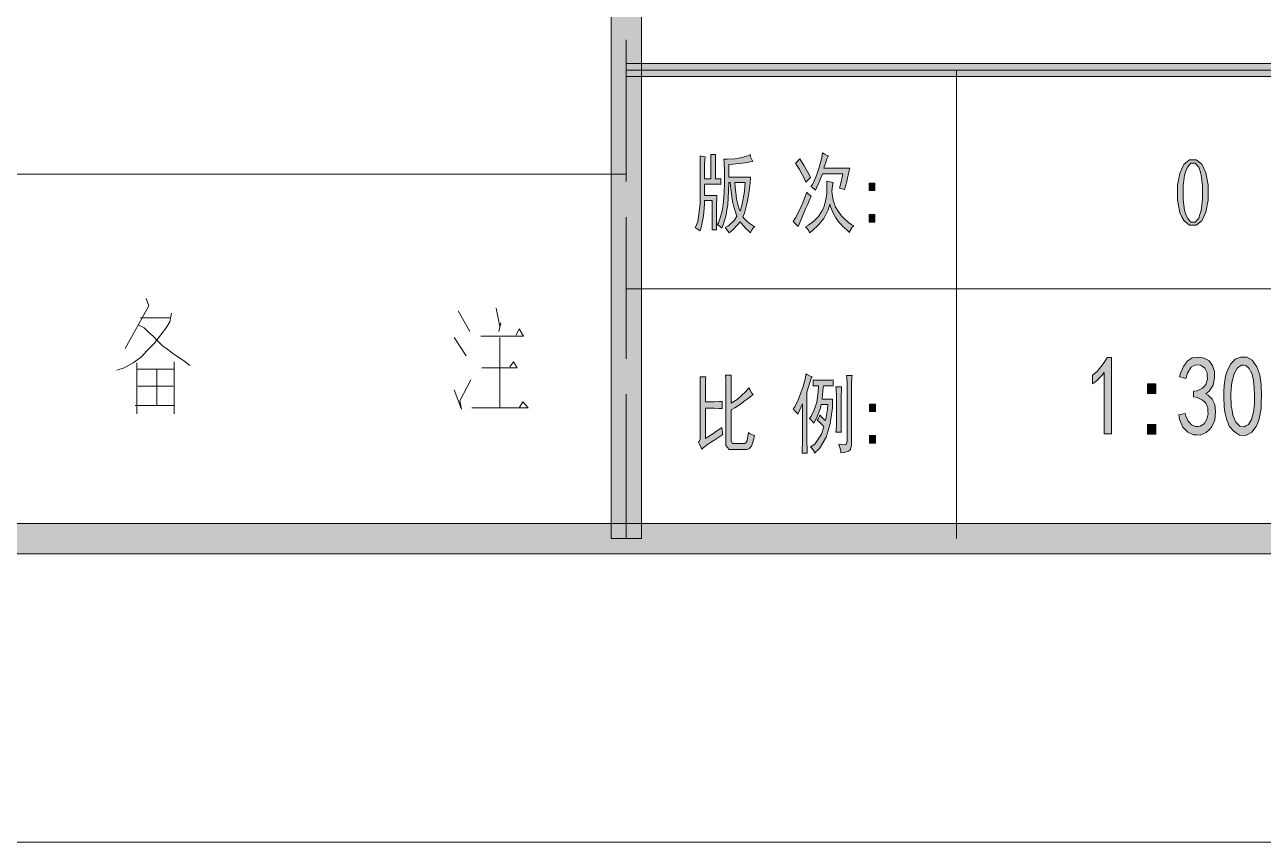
# Model space of a CAD drawing. Header units: millimetres. Extents: x 0 to 829, y 0 to 586.
# Drawn here: x 750.43 to 790.64, y 0 to 26.54 of the extents above; entities that cross this region are included whole.
import ezdxf

# ---------------------------------------------------------------- set-up
doc = ezdxf.new("R2010")
doc.units = ezdxf.units.MM

msp = doc.modelspace()

# ---------------------------------------------------------------- hatches: boundary and pattern name
h = msp.add_hatch(color=0)
h.dxf.hatch_style = 2
h.paths.add_polyline_path([(770.449028, 9.860139), (769.464778, 9.860139), (769.464778, 575.772139), (770.449028, 575.772139)])
h = msp.add_hatch(color=0)
h.dxf.hatch_style = 2
h.paths.add_polyline_path([(769.958667, 24.853194), (769.958667, 25.276528), (819.294639, 25.276528), (819.294639, 24.853194)])
h = msp.add_hatch(color=0)
h.dxf.hatch_style = 2
h.paths.add_polyline_path([(772.519833, 22.253222), (772.512778, 22.1615), (772.502194, 21.995694), (772.502194, 21.918083), (772.502194, 21.530028), (772.710333, 21.530028), (772.710333, 22.052139), (772.710333, 22.112111), (772.706806, 22.246167), (772.703278, 22.32025), (772.862028, 22.32025), (772.8585, 22.25675), (772.854972, 22.122694), (772.854972, 22.052139), (772.854972, 21.530028), (772.904361, 21.530028), (772.989028, 21.537083), (773.027833, 21.540611), (773.027833, 21.353639), (772.981972, 21.357167), (772.886722, 21.364222), (772.837333, 21.364222), (772.502194, 21.364222), (772.502194, 20.997333), (772.904361, 20.997333), (772.900833, 20.919722), (772.893778, 20.704528), (772.893778, 20.563417), (772.893778, 19.8755), (772.745611, 19.8755), (772.749139, 20.069528), (772.752667, 20.545778), (772.752667, 20.831528), (772.502194, 20.831528), (772.498667, 20.704528), (772.4775, 20.457583), (772.463389, 20.337639), (772.44575, 20.217694), (772.392833, 19.97075), (772.354028, 19.84375), (772.325806, 19.871972), (772.244667, 19.921361), (772.195278, 19.942528), (772.279944, 20.136556), (772.361083, 20.729222), (772.361083, 21.131389), (772.361083, 21.537083), (772.357556, 22.112111), (772.354028, 22.284972), (772.396361, 22.274389), (772.4775, 22.25675)])
h = msp.add_hatch(color=0)
h.paths.add_polyline_path([(773.976806, 22.32025), (773.997972, 22.246167), (774.043833, 22.136806), (774.068528, 22.098), (773.987389, 22.083889), (773.814528, 22.059194), (773.722806, 22.045083), (773.634611, 22.030972), (773.415889, 22.006278), (773.285361, 21.995694), (773.285361, 21.586472), (773.994444, 21.586472), (773.976806, 21.403028), (773.934472, 21.053778), (773.90625, 20.884444), (773.878028, 20.718639), (773.796889, 20.425833), (773.743972, 20.298833), (773.782778, 20.249444), (773.870972, 20.157722), (773.923889, 20.115389), (773.976806, 20.073056), (774.079111, 20.009556), (774.1285, 19.988389), (774.093222, 19.953111), (774.026194, 19.854333), (773.994444, 19.787306), (773.948583, 19.826111), (773.856861, 19.910778), (773.811, 19.960167), (773.765139, 20.006028), (773.687528, 20.09775), (773.65225, 20.143611), (773.585222, 20.048361), (773.412361, 19.864917), (773.303, 19.776722), (773.274778, 19.819056), (773.20775, 19.910778), (773.168944, 19.953111), (773.278306, 20.009556), (773.468806, 20.193), (773.553472, 20.32), (773.514667, 20.41525), (773.447639, 20.630444), (773.419417, 20.753917), (773.394722, 20.870333), (773.352389, 21.201944), (773.33475, 21.420667), (773.285361, 21.420667), (773.281833, 21.134917), (773.253611, 20.690417), (773.228917, 20.531667), (773.204222, 20.369389), (773.119556, 20.069528), (773.063111, 19.931944), (773.020778, 19.974278), (772.946694, 20.030722), (772.911417, 20.041306), (772.95375, 20.108333), (773.024306, 20.298833), (773.052528, 20.418778), (773.08075, 20.54225), (773.119556, 20.803306), (773.126611, 20.940889), (773.137194, 21.085528), (773.14425, 21.406556), (773.14425, 21.586472), (773.14425, 21.769917), (773.137194, 22.062722), (773.126611, 22.175611), (773.243028, 22.168556), (773.479389, 22.186194), (773.599333, 22.207361), (773.71575, 22.228528), (773.90625, 22.284972)])
h.paths.add_polyline_path([(773.479389, 21.420667), (773.489972, 21.268972), (773.52525, 20.997333), (773.542889, 20.873861), (773.571111, 20.746861), (773.624028, 20.552833), (773.65225, 20.485806), (773.712222, 20.658667), (773.793361, 21.124333), (773.818056, 21.420667)])
h = msp.add_hatch(color=0)
h.dxf.hatch_style = 2
h.paths.add_polyline_path([(775.592528, 22.186194), (775.730111, 21.956889), (775.9065, 21.6535), (775.941778, 21.575889), (775.910028, 21.547667), (775.835944, 21.473583), (775.793611, 21.43125), (775.751278, 21.537083), (775.585472, 21.840472), (775.458472, 22.041556), (775.49375, 22.073306), (775.560778, 22.147389)])
h = msp.add_hatch(color=0)
h.dxf.hatch_style = 2
h.paths.add_polyline_path([(776.527389, 22.284972), (776.513278, 22.267333), (776.474472, 22.179139), (776.449778, 22.108583), (776.425083, 22.0345), (776.389806, 21.925139), (776.375694, 21.886333), (777.218833, 21.886333), (777.197667, 21.808722), (777.158861, 21.649972), (777.141222, 21.568833), (777.127111, 21.487694), (777.08125, 21.297194), (777.0495, 21.184306), (777.003639, 21.201944), (776.9225, 21.223111), (776.883694, 21.230167), (776.926028, 21.395972), (776.978944, 21.628806), (776.993056, 21.695833), (776.326306, 21.695833), (776.305139, 21.642917), (776.25575, 21.519444), (776.231056, 21.452417), (776.202833, 21.385389), (776.139333, 21.24075), (776.100528, 21.163139), (776.075833, 21.198417), (776.00175, 21.251333), (775.952361, 21.276028), (776.005278, 21.353639), (776.114639, 21.59), (776.167556, 21.745222), (776.220472, 21.903972), (776.305139, 22.225), (776.333361, 22.38375), (776.389806, 22.344944), (776.485056, 22.295556)])
h = msp.add_hatch(color=0)
h.paths.add_polyline_path([(788.356028, 20.027194), (788.250194, 20.027194), (788.073806, 20.168306), (787.999722, 20.305889), (787.925639, 20.443472), (787.855083, 20.838583), (787.855083, 21.092583), (787.855083, 21.328944), (787.925639, 21.709944), (787.996194, 21.854583), (788.063222, 21.999222), (788.246667, 22.147389), (788.356028, 22.147389), (788.465389, 22.147389), (788.641778, 22.006278), (788.712333, 21.868694), (788.779361, 21.727583), (788.849917, 21.339528), (788.849917, 21.092583), (788.849917, 20.845639), (788.779361, 20.454056), (788.712333, 20.312944), (788.641778, 20.168306), (788.465389, 20.027194)])
h.paths.add_polyline_path([(788.356028, 22.048611), (788.289, 22.048611), (788.176111, 21.918083), (788.13025, 21.787556), (788.084389, 21.657028), (788.038528, 21.311306), (788.038528, 21.092583), (788.038528, 20.863278), (788.084389, 20.506972), (788.13025, 20.379972), (788.176111, 20.252972), (788.289, 20.125972), (788.356028, 20.125972), (788.430111, 20.125972), (788.543, 20.252972), (788.585333, 20.379972), (788.627667, 20.506972), (788.666472, 20.863278), (788.666472, 21.092583), (788.666472, 21.311306), (788.627667, 21.657028), (788.588861, 21.787556), (788.550056, 21.918083), (788.433639, 22.048611)])
h = msp.add_hatch(color=0)
h.dxf.hatch_style = 2
h.paths.add_polyline_path([(776.675556, 21.420667), (776.650861, 21.314833), (776.633222, 21.127861), (776.643806, 21.046722), (776.650861, 20.965583), (776.689667, 20.803306), (776.717889, 20.718639), (776.746111, 20.6375), (776.834306, 20.482278), (776.89075, 20.408194), (776.950722, 20.337639), (777.063611, 20.217694), (777.116528, 20.168306), (777.172972, 20.122444), (777.282333, 20.041306), (777.342306, 20.009556), (777.296444, 19.963694), (777.229417, 19.857861), (777.20825, 19.797889), (777.127111, 19.864917), (776.982472, 19.998972), (776.9225, 20.066), (776.862528, 20.1295), (776.760222, 20.274139), (776.717889, 20.348222), (776.675556, 20.422306), (776.601472, 20.602222), (776.566194, 20.708056), (776.516806, 20.531667), (776.372167, 20.242389), (776.276917, 20.1295), (776.181667, 20.020139), (775.998222, 19.847278), (775.910028, 19.787306), (775.881806, 19.84375), (775.818306, 19.935472), (775.783028, 19.974278), (775.87475, 20.027194), (776.044083, 20.157722), (776.121694, 20.235333), (776.199306, 20.316472), (776.312194, 20.482278), (776.347472, 20.563417), (776.38275, 20.648083), (776.428611, 20.806833), (776.442722, 20.884444), (776.456833, 20.965583), (776.470944, 21.092583), (776.470944, 21.141972), (776.474472, 21.191361), (776.470944, 21.353639), (776.467417, 21.463), (776.516806, 21.445361), (776.622639, 21.424194)])
h = msp.add_hatch(color=0)
h.dxf.hatch_style = 2
h.paths.add_polyline_path([(778.03375, 21.152556), (777.84325, 21.152556), (777.84325, 21.395972), (778.03375, 21.395972)])
h = msp.add_hatch(color=0)
h.dxf.hatch_style = 2
h.paths.add_polyline_path([(775.966472, 20.965583), (775.934722, 20.8915), (775.843, 20.690417), (775.783028, 20.559889), (775.726583, 20.429361), (775.603111, 20.143611), (775.536083, 19.988389), (775.497278, 20.027194), (775.419667, 20.108333), (775.377333, 20.154194), (775.454944, 20.274139), (775.585472, 20.517556), (775.638389, 20.6375), (775.691306, 20.757444), (775.7795, 20.990278), (775.818306, 21.106694), (775.846528, 21.074944), (775.920611, 21.004389)])
h = msp.add_hatch(color=0)
h.dxf.hatch_style = 2
h.paths.add_polyline_path([(778.03375, 20.1295), (777.84325, 20.1295), (777.84325, 20.376444), (778.03375, 20.376444)])
h = msp.add_hatch(color=0)
h.dxf.hatch_style = 2
h.paths.add_polyline_path([(785.477361, 15.243528), (785.403278, 15.151806), (785.212778, 14.971889), (785.099889, 14.883694), (785.099889, 15.158861), (785.244528, 15.282333), (785.477361, 15.568083), (785.572611, 15.733889), (785.710194, 15.733889), (785.710194, 13.257389), (785.477361, 13.257389)])
h = msp.add_hatch(color=0)
h.dxf.hatch_style = 2
h.paths.add_polyline_path([(787.897417, 13.878278), (788.105556, 13.920611), (788.13025, 13.825361), (788.204333, 13.673667), (788.253722, 13.610167), (788.306639, 13.550194), (788.437167, 13.49375), (788.514778, 13.497278), (788.592389, 13.500806), (788.715861, 13.578417), (788.761722, 13.6525), (788.807583, 13.730111), (788.849917, 13.902972), (788.842861, 13.998222), (788.835806, 14.097), (788.775833, 14.248694), (788.722917, 14.301611), (788.666472, 14.354528), (788.490083, 14.432139), (788.370139, 14.453306), (788.370139, 14.640278), (788.490083, 14.654389), (788.666472, 14.735528), (788.722917, 14.799028), (788.775833, 14.862528), (788.825222, 15.031861), (788.818167, 15.137694), (788.814639, 15.24), (788.740556, 15.391694), (788.67, 15.441083), (788.599444, 15.486944), (788.454806, 15.497528), (788.377194, 15.46225), (788.299583, 15.423444), (788.176111, 15.222361), (788.13025, 15.056556), (787.922111, 15.102417), (787.957389, 15.229417), (788.049111, 15.448139), (788.112611, 15.532806), (788.172583, 15.621), (788.334861, 15.719778), (788.440694, 15.733889), (788.543, 15.748), (788.722917, 15.71625), (788.804056, 15.670389), (788.881667, 15.624528), (788.991028, 15.479889), (789.022778, 15.381111), (789.054528, 15.285861), (789.061583, 15.070667), (789.036889, 14.957778), (789.015722, 14.841361), (788.881667, 14.640278), (788.772306, 14.555611), (788.853444, 14.50975), (788.976917, 14.38275), (789.022778, 14.294556), (789.065111, 14.209889), (789.093333, 13.980583), (789.079222, 13.839472), (789.065111, 13.701889), (788.962806, 13.472583), (788.878139, 13.387917), (788.789944, 13.299722), (788.595917, 13.218583), (788.486556, 13.222111), (788.377194, 13.225639), (788.186694, 13.310306), (788.105556, 13.394972), (788.024417, 13.476111), (787.922111, 13.719528)])
h = msp.add_hatch(color=0)
h.paths.add_polyline_path([(789.361444, 14.633222), (789.3685, 14.823722), (789.410833, 15.127111), (789.446111, 15.236472), (789.484917, 15.349361), (789.59075, 15.532806), (789.661306, 15.603361), (789.728333, 15.677444), (789.901194, 15.748), (789.999972, 15.748), (790.102278, 15.748), (790.275139, 15.645694), (790.35275, 15.539861), (790.426833, 15.437556), (790.525611, 15.172972), (790.546778, 15.014222), (790.571472, 14.855472), (790.585583, 14.492111), (790.575, 14.2875), (790.567944, 14.082889), (790.5115, 13.74775), (790.462111, 13.617222), (790.412722, 13.490222), (790.264556, 13.306778), (790.165778, 13.257389), (790.070528, 13.208), (789.872972, 13.218583), (789.774194, 13.278556), (789.678944, 13.342056), (789.537833, 13.504333), (789.499028, 13.603111), (789.460222, 13.705417), (789.40025, 13.917083), (789.382611, 14.029972), (789.3685, 14.139333), (789.354389, 14.442722)])
h.paths.add_polyline_path([(789.601333, 14.717889), (789.587222, 14.520333), (789.597806, 14.167556), (789.626028, 14.012333), (789.65425, 13.860639), (789.7495, 13.638389), (789.816528, 13.574889), (789.883556, 13.511389), (790.017611, 13.483167), (790.088167, 13.5255), (790.155194, 13.564306), (790.2575, 13.723056), (790.28925, 13.839472), (790.321, 13.959417), (790.35275, 14.220472), (790.35275, 14.358056), (790.35275, 14.499167), (790.342167, 14.756694), (790.335111, 14.869583), (790.324528, 14.986), (790.275139, 15.194139), (790.229278, 15.289389), (790.186944, 15.381111), (790.074056, 15.479889), (789.999972, 15.483417), (789.929417, 15.486944), (789.802417, 15.395222), (789.745972, 15.3035), (789.693056, 15.20825), (789.618972, 14.918972)])
h = msp.add_hatch(color=0)
h.dxf.hatch_style = 2
h.paths.add_polyline_path([(772.537472, 15.109472), (772.533944, 15.021278), (772.530417, 14.802556), (772.530417, 14.675556), (772.530417, 14.298083), (772.727972, 14.298083), (772.809111, 14.298083), (772.978444, 14.305139), (773.070167, 14.308667), (773.070167, 14.075833), (772.978444, 14.082889), (772.809111, 14.086417), (772.727972, 14.086417), (772.530417, 14.086417), (772.530417, 13.109222), (772.593917, 13.148028), (772.713861, 13.225639), (772.766778, 13.260917), (772.819694, 13.296194), (772.964333, 13.3985), (773.063111, 13.465528), (773.070167, 13.394972), (773.087806, 13.278556), (773.094861, 13.232694), (772.999611, 13.172722), (772.802056, 13.045722), (772.69975, 12.978694), (772.597444, 12.911667), (772.456333, 12.798778), (772.421056, 12.756444), (772.392833, 12.805833), (772.332861, 12.92225), (772.304639, 12.989278), (772.325806, 13.010444), (772.354028, 13.098639), (772.361083, 13.165667), (772.361083, 14.654389), (772.361083, 14.788444), (772.357556, 15.014222), (772.354028, 15.109472)])
h = msp.add_hatch(color=0)
h.dxf.hatch_style = 2
h.paths.add_polyline_path([(773.370028, 15.165917), (773.3665, 15.0495), (773.362972, 14.82725), (773.362972, 14.721417), (773.362972, 14.25575), (773.557, 14.375694), (773.84275, 14.626167), (773.934472, 14.753167), (773.96975, 14.693194), (774.040306, 14.580306), (774.079111, 14.530917), (774.026194, 14.492111), (773.885083, 14.386278), (773.789833, 14.315722), (773.698111, 14.245167), (773.482917, 14.104056), (773.362972, 14.0335), (773.362972, 13.098639), (773.362972, 13.021028), (773.412361, 12.943417), (773.46175, 12.943417), (773.77925, 12.943417), (773.807472, 12.943417), (773.849806, 12.978694), (773.863917, 13.010444), (773.881556, 13.042194), (773.909778, 13.186833), (773.927417, 13.299722), (773.962694, 13.2715), (774.057944, 13.222111), (774.117917, 13.200944), (774.089694, 13.04925), (774.026194, 12.862278), (773.994444, 12.823472), (773.962694, 12.784667), (773.888611, 12.745861), (773.853333, 12.745861), (773.412361, 12.745861), (773.303, 12.745861), (773.193639, 12.883444), (773.193639, 13.021028), (773.193639, 14.675556), (773.193639, 14.799028), (773.190111, 15.042444), (773.186583, 15.165917)])
h = msp.add_hatch(color=0)
h.dxf.hatch_style = 2
h.paths.add_polyline_path([(775.994694, 15.109472), (775.962944, 15.063611), (775.881806, 14.816667), (775.825361, 14.608528), (775.825361, 13.109222), (775.825361, 12.999861), (775.828889, 12.759972), (775.835944, 12.632972), (775.666611, 12.632972), (775.673667, 12.749389), (775.677194, 12.978694), (775.677194, 13.088056), (775.677194, 14.231056), (775.6525, 14.164028), (775.574889, 13.998222), (775.5255, 13.899444), (775.511389, 13.927667), (775.433778, 14.008806), (775.377333, 14.06525), (775.43025, 14.132278), (775.553722, 14.386278), (775.62075, 14.569722), (775.691306, 14.756694), (775.775972, 15.074194), (775.793611, 15.20825), (775.825361, 15.180028), (775.927667, 15.130639)])
h = msp.add_hatch(color=0)
h.dxf.hatch_style = 2
h.paths.add_polyline_path([(776.460361, 14.996583), (776.520333, 14.996583), (776.629694, 15.003639), (776.675556, 15.010694), (776.675556, 14.809611), (776.629694, 14.816667), (776.530917, 14.820194), (776.474472, 14.820194), (776.358056, 14.820194), (776.354528, 14.753167), (776.333361, 14.537972), (776.31925, 14.386278), (776.657917, 14.386278), (776.650861, 14.100528), (776.576778, 13.589), (776.513278, 13.36675), (776.449778, 13.1445), (776.231056, 12.777611), (776.075833, 12.632972), (776.058194, 12.678833), (775.994694, 12.777611), (775.941778, 12.834056), (776.082889, 12.92225), (776.301611, 13.250333), (776.375694, 13.486694), (776.336889, 13.532556), (776.231056, 13.638389), (776.1605, 13.698361), (776.185194, 13.744222), (776.231056, 13.825361), (776.252222, 13.864167), (776.312194, 13.800667), (776.400389, 13.708944), (776.425083, 13.687778), (776.449778, 13.793611), (776.488583, 14.054667), (776.502694, 14.209889), (776.283972, 14.209889), (776.262806, 14.093472), (776.146389, 13.786556), (776.051139, 13.599583), (776.019389, 13.641917), (775.941778, 13.719528), (775.902972, 13.754806), (775.959417, 13.832417), (776.058194, 14.0335), (776.100528, 14.1605), (776.142861, 14.283972), (776.19225, 14.615583), (776.202833, 14.820194), (776.139333, 14.820194), (776.051139, 14.816667), (776.026444, 14.809611), (776.026444, 15.010694), (776.068778, 15.003639), (776.174611, 14.996583), (776.241639, 14.996583)])
h = msp.add_hatch(color=0)
h.dxf.hatch_style = 2
h.paths.add_polyline_path([(777.292917, 15.155333), (777.282333, 15.088306), (777.275278, 14.915444), (777.275278, 14.809611), (777.275278, 13.010444), (777.275278, 12.894028), (777.243528, 12.749389), (777.20825, 12.721167), (777.1765, 12.692944), (777.035389, 12.654139), (776.926028, 12.643556), (776.9225, 12.707056), (776.887222, 12.844639), (776.859, 12.92225), (776.947194, 12.911667), (777.053028, 12.904611), (777.074194, 12.911667), (777.095361, 12.915194), (777.120056, 12.978694), (777.127111, 13.031611), (777.127111, 14.799028), (777.127111, 14.904861), (777.116528, 15.08125), (777.109472, 15.155333)])
h = msp.add_hatch(color=0)
h.dxf.hatch_style = 2
h.paths.add_polyline_path([(787.149528, 14.569722), (786.884944, 14.569722), (786.884944, 14.883694), (787.149528, 14.883694)])
h = msp.add_hatch(color=0)
h.dxf.hatch_style = 2
h.paths.add_polyline_path([(776.950722, 14.777861), (776.943667, 14.696722), (776.933083, 14.481528), (776.933083, 14.343944), (776.933083, 13.698361), (776.933083, 13.564306), (776.936611, 13.370278), (776.943667, 13.310306), (776.767278, 13.310306), (776.774333, 13.370278), (776.784917, 13.560778), (776.784917, 13.687778), (776.784917, 14.354528), (776.781389, 14.481528), (776.770806, 14.693194), (776.767278, 14.777861)])
h = msp.add_hatch(color=0)
h.dxf.hatch_style = 2
h.paths.add_polyline_path([(778.051389, 13.977056), (777.857361, 13.977056), (777.857361, 14.220472), (778.051389, 14.220472)])
h = msp.add_hatch(color=0)
h.dxf.hatch_style = 2
h.paths.add_polyline_path([(787.149528, 13.243278), (786.884944, 13.243278), (786.884944, 13.560778), (787.149528, 13.560778)])
h = msp.add_hatch(color=0)
h.dxf.hatch_style = 2
h.paths.add_polyline_path([(778.051389, 12.954), (777.857361, 12.954), (777.857361, 13.200944), (778.051389, 13.200944)])
h = msp.add_hatch(color=0)
h.dxf.hatch_style = 2
h.paths.add_polyline_path([(24.154694, 9.36625), (25.142472, 10.3505), (818.80075, 10.3505), (819.788528, 9.36625)])

# ---------------------------------------------------------------- linework, layer by layer
at = {"color": 0, "lineweight": 0}
for points in [[(0, 0), (0, 585.632278), (829.154778, 585.632278), (829.154778, 0)], [(770.449028, 9.860139), (769.464778, 9.860139), (769.464778, 575.772139), (770.449028, 575.772139)], [(769.958667, 24.853194), (769.958667, 25.276528), (819.294639, 25.276528), (819.294639, 24.853194)], [(772.519833, 22.253222), (772.512778, 22.1615), (772.502194, 21.995694), (772.502194, 21.918083), (772.502194, 21.530028), (772.710333, 21.530028), (772.710333, 22.052139), (772.710333, 22.112111), (772.706806, 22.246167), (772.703278, 22.32025), (772.862028, 22.32025), (772.8585, 22.25675), (772.854972, 22.122694), (772.854972, 22.052139), (772.854972, 21.530028), (772.904361, 21.530028), (772.989028, 21.537083), (773.027833, 21.540611), (773.027833, 21.353639), (772.981972, 21.357167), (772.886722, 21.364222), (772.837333, 21.364222), (772.502194, 21.364222), (772.502194, 20.997333), (772.904361, 20.997333), (772.900833, 20.919722), (772.893778, 20.704528), (772.893778, 20.563417), (772.893778, 19.8755), (772.745611, 19.8755), (772.749139, 20.069528), (772.752667, 20.545778), (772.752667, 20.831528), (772.502194, 20.831528), (772.498667, 20.704528), (772.4775, 20.457583), (772.463389, 20.337639), (772.44575, 20.217694), (772.392833, 19.97075), (772.354028, 19.84375), (772.325806, 19.871972), (772.244667, 19.921361), (772.195278, 19.942528), (772.279944, 20.136556), (772.361083, 20.729222), (772.361083, 21.131389), (772.361083, 21.537083), (772.357556, 22.112111), (772.354028, 22.284972), (772.396361, 22.274389), (772.4775, 22.25675)], [(773.976806, 22.32025), (773.997972, 22.246167), (774.043833, 22.136806), (774.068528, 22.098), (773.987389, 22.083889), (773.814528, 22.059194), (773.722806, 22.045083), (773.634611, 22.030972), (773.415889, 22.006278), (773.285361, 21.995694), (773.285361, 21.586472), (773.994444, 21.586472), (773.976806, 21.403028), (773.934472, 21.053778), (773.90625, 20.884444), (773.878028, 20.718639), (773.796889, 20.425833), (773.743972, 20.298833), (773.782778, 20.249444), (773.870972, 20.157722), (773.923889, 20.115389), (773.976806, 20.073056), (774.079111, 20.009556), (774.1285, 19.988389), (774.093222, 19.953111), (774.026194, 19.854333), (773.994444, 19.787306), (773.948583, 19.826111), (773.856861, 19.910778), (773.811, 19.960167), (773.765139, 20.006028), (773.687528, 20.09775), (773.65225, 20.143611), (773.585222, 20.048361), (773.412361, 19.864917), (773.303, 19.776722), (773.274778, 19.819056), (773.20775, 19.910778), (773.168944, 19.953111), (773.278306, 20.009556), (773.468806, 20.193), (773.553472, 20.32), (773.514667, 20.41525), (773.447639, 20.630444), (773.419417, 20.753917), (773.394722, 20.870333), (773.352389, 21.201944), (773.33475, 21.420667), (773.285361, 21.420667), (773.281833, 21.134917), (773.253611, 20.690417), (773.228917, 20.531667), (773.204222, 20.369389), (773.119556, 20.069528), (773.063111, 19.931944), (773.020778, 19.974278), (772.946694, 20.030722), (772.911417, 20.041306), (772.95375, 20.108333), (773.024306, 20.298833), (773.052528, 20.418778), (773.08075, 20.54225), (773.119556, 20.803306), (773.126611, 20.940889), (773.137194, 21.085528), (773.14425, 21.406556), (773.14425, 21.586472), (773.14425, 21.769917), (773.137194, 22.062722), (773.126611, 22.175611), (773.243028, 22.168556), (773.479389, 22.186194), (773.599333, 22.207361), (773.71575, 22.228528), (773.90625, 22.284972)], [(775.592528, 22.186194), (775.730111, 21.956889), (775.9065, 21.6535), (775.941778, 21.575889), (775.910028, 21.547667), (775.835944, 21.473583), (775.793611, 21.43125), (775.751278, 21.537083), (775.585472, 21.840472), (775.458472, 22.041556), (775.49375, 22.073306), (775.560778, 22.147389)], [(776.527389, 22.284972), (776.513278, 22.267333), (776.474472, 22.179139), (776.449778, 22.108583), (776.425083, 22.0345), (776.389806, 21.925139), (776.375694, 21.886333), (777.218833, 21.886333), (777.197667, 21.808722), (777.158861, 21.649972), (777.141222, 21.568833), (777.127111, 21.487694), (777.08125, 21.297194), (777.0495, 21.184306), (777.003639, 21.201944), (776.9225, 21.223111), (776.883694, 21.230167), (776.926028, 21.395972), (776.978944, 21.628806), (776.993056, 21.695833), (776.326306, 21.695833), (776.305139, 21.642917), (776.25575, 21.519444), (776.231056, 21.452417), (776.202833, 21.385389), (776.139333, 21.24075), (776.100528, 21.163139), (776.075833, 21.198417), (776.00175, 21.251333), (775.952361, 21.276028), (776.005278, 21.353639), (776.114639, 21.59), (776.167556, 21.745222), (776.220472, 21.903972), (776.305139, 22.225), (776.333361, 22.38375), (776.389806, 22.344944), (776.485056, 22.295556)], [(788.356028, 20.027194), (788.250194, 20.027194), (788.073806, 20.168306), (787.999722, 20.305889), (787.925639, 20.443472), (787.855083, 20.838583), (787.855083, 21.092583), (787.855083, 21.328944), (787.925639, 21.709944), (787.996194, 21.854583), (788.063222, 21.999222), (788.246667, 22.147389), (788.356028, 22.147389), (788.465389, 22.147389), (788.641778, 22.006278), (788.712333, 21.868694), (788.779361, 21.727583), (788.849917, 21.339528), (788.849917, 21.092583), (788.849917, 20.845639), (788.779361, 20.454056), (788.712333, 20.312944), (788.641778, 20.168306), (788.465389, 20.027194)], [(788.356028, 22.048611), (788.289, 22.048611), (788.176111, 21.918083), (788.13025, 21.787556), (788.084389, 21.657028), (788.038528, 21.311306), (788.038528, 21.092583), (788.038528, 20.863278), (788.084389, 20.506972), (788.13025, 20.379972), (788.176111, 20.252972), (788.289, 20.125972), (788.356028, 20.125972), (788.430111, 20.125972), (788.543, 20.252972), (788.585333, 20.379972), (788.627667, 20.506972), (788.666472, 20.863278), (788.666472, 21.092583), (788.666472, 21.311306), (788.627667, 21.657028), (788.588861, 21.787556), (788.550056, 21.918083), (788.433639, 22.048611)], [(773.479389, 21.420667), (773.489972, 21.268972), (773.52525, 20.997333), (773.542889, 20.873861), (773.571111, 20.746861), (773.624028, 20.552833), (773.65225, 20.485806), (773.712222, 20.658667), (773.793361, 21.124333), (773.818056, 21.420667)], [(776.675556, 21.420667), (776.650861, 21.314833), (776.633222, 21.127861), (776.643806, 21.046722), (776.650861, 20.965583), (776.689667, 20.803306), (776.717889, 20.718639), (776.746111, 20.6375), (776.834306, 20.482278), (776.89075, 20.408194), (776.950722, 20.337639), (777.063611, 20.217694), (777.116528, 20.168306), (777.172972, 20.122444), (777.282333, 20.041306), (777.342306, 20.009556), (777.296444, 19.963694), (777.229417, 19.857861), (777.20825, 19.797889), (777.127111, 19.864917), (776.982472, 19.998972), (776.9225, 20.066), (776.862528, 20.1295), (776.760222, 20.274139), (776.717889, 20.348222), (776.675556, 20.422306), (776.601472, 20.602222), (776.566194, 20.708056), (776.516806, 20.531667), (776.372167, 20.242389), (776.276917, 20.1295), (776.181667, 20.020139), (775.998222, 19.847278), (775.910028, 19.787306), (775.881806, 19.84375), (775.818306, 19.935472), (775.783028, 19.974278), (775.87475, 20.027194), (776.044083, 20.157722), (776.121694, 20.235333), (776.199306, 20.316472), (776.312194, 20.482278), (776.347472, 20.563417), (776.38275, 20.648083), (776.428611, 20.806833), (776.442722, 20.884444), (776.456833, 20.965583), (776.470944, 21.092583), (776.470944, 21.141972), (776.474472, 21.191361), (776.470944, 21.353639), (776.467417, 21.463), (776.516806, 21.445361), (776.622639, 21.424194)], [(778.03375, 21.152556), (777.84325, 21.152556), (777.84325, 21.395972), (778.03375, 21.395972)], [(775.966472, 20.965583), (775.934722, 20.8915), (775.843, 20.690417), (775.783028, 20.559889), (775.726583, 20.429361), (775.603111, 20.143611), (775.536083, 19.988389), (775.497278, 20.027194), (775.419667, 20.108333), (775.377333, 20.154194), (775.454944, 20.274139), (775.585472, 20.517556), (775.638389, 20.6375), (775.691306, 20.757444), (775.7795, 20.990278), (775.818306, 21.106694), (775.846528, 21.074944), (775.920611, 21.004389)], [(778.03375, 20.1295), (777.84325, 20.1295), (777.84325, 20.376444), (778.03375, 20.376444)], [(785.477361, 15.243528), (785.403278, 15.151806), (785.212778, 14.971889), (785.099889, 14.883694), (785.099889, 15.158861), (785.244528, 15.282333), (785.477361, 15.568083), (785.572611, 15.733889), (785.710194, 15.733889), (785.710194, 13.257389), (785.477361, 13.257389)], [(787.897417, 13.878278), (788.105556, 13.920611), (788.13025, 13.825361), (788.204333, 13.673667), (788.253722, 13.610167), (788.306639, 13.550194), (788.437167, 13.49375), (788.514778, 13.497278), (788.592389, 13.500806), (788.715861, 13.578417), (788.761722, 13.6525), (788.807583, 13.730111), (788.849917, 13.902972), (788.842861, 13.998222), (788.835806, 14.097), (788.775833, 14.248694), (788.722917, 14.301611), (788.666472, 14.354528), (788.490083, 14.432139), (788.370139, 14.453306), (788.370139, 14.640278), (788.490083, 14.654389), (788.666472, 14.735528), (788.722917, 14.799028), (788.775833, 14.862528), (788.825222, 15.031861), (788.818167, 15.137694), (788.814639, 15.24), (788.740556, 15.391694), (788.67, 15.441083), (788.599444, 15.486944), (788.454806, 15.497528), (788.377194, 15.46225), (788.299583, 15.423444), (788.176111, 15.222361), (788.13025, 15.056556), (787.922111, 15.102417), (787.957389, 15.229417), (788.049111, 15.448139), (788.112611, 15.532806), (788.172583, 15.621), (788.334861, 15.719778), (788.440694, 15.733889), (788.543, 15.748), (788.722917, 15.71625), (788.804056, 15.670389), (788.881667, 15.624528), (788.991028, 15.479889), (789.022778, 15.381111), (789.054528, 15.285861), (789.061583, 15.070667), (789.036889, 14.957778), (789.015722, 14.841361), (788.881667, 14.640278), (788.772306, 14.555611), (788.853444, 14.50975), (788.976917, 14.38275), (789.022778, 14.294556), (789.065111, 14.209889), (789.093333, 13.980583), (789.079222, 13.839472), (789.065111, 13.701889), (788.962806, 13.472583), (788.878139, 13.387917), (788.789944, 13.299722), (788.595917, 13.218583), (788.486556, 13.222111), (788.377194, 13.225639), (788.186694, 13.310306), (788.105556, 13.394972), (788.024417, 13.476111), (787.922111, 13.719528)], [(789.361444, 14.633222), (789.3685, 14.823722), (789.410833, 15.127111), (789.446111, 15.236472), (789.484917, 15.349361), (789.59075, 15.532806), (789.661306, 15.603361), (789.728333, 15.677444), (789.901194, 15.748), (789.999972, 15.748), (790.102278, 15.748), (790.275139, 15.645694), (790.35275, 15.539861), (790.426833, 15.437556), (790.525611, 15.172972), (790.546778, 15.014222), (790.571472, 14.855472), (790.585583, 14.492111), (790.575, 14.2875), (790.567944, 14.082889), (790.5115, 13.74775), (790.462111, 13.617222), (790.412722, 13.490222), (790.264556, 13.306778), (790.165778, 13.257389), (790.070528, 13.208), (789.872972, 13.218583), (789.774194, 13.278556), (789.678944, 13.342056), (789.537833, 13.504333), (789.499028, 13.603111), (789.460222, 13.705417), (789.40025, 13.917083), (789.382611, 14.029972), (789.3685, 14.139333), (789.354389, 14.442722)], [(789.601333, 14.717889), (789.587222, 14.520333), (789.597806, 14.167556), (789.626028, 14.012333), (789.65425, 13.860639), (789.7495, 13.638389), (789.816528, 13.574889), (789.883556, 13.511389), (790.017611, 13.483167), (790.088167, 13.5255), (790.155194, 13.564306), (790.2575, 13.723056), (790.28925, 13.839472), (790.321, 13.959417), (790.35275, 14.220472), (790.35275, 14.358056), (790.35275, 14.499167), (790.342167, 14.756694), (790.335111, 14.869583), (790.324528, 14.986), (790.275139, 15.194139), (790.229278, 15.289389), (790.186944, 15.381111), (790.074056, 15.479889), (789.999972, 15.483417), (789.929417, 15.486944), (789.802417, 15.395222), (789.745972, 15.3035), (789.693056, 15.20825), (789.618972, 14.918972)], [(772.537472, 15.109472), (772.533944, 15.021278), (772.530417, 14.802556), (772.530417, 14.675556), (772.530417, 14.298083), (772.727972, 14.298083), (772.809111, 14.298083), (772.978444, 14.305139), (773.070167, 14.308667), (773.070167, 14.075833), (772.978444, 14.082889), (772.809111, 14.086417), (772.727972, 14.086417), (772.530417, 14.086417), (772.530417, 13.109222), (772.593917, 13.148028), (772.713861, 13.225639), (772.766778, 13.260917), (772.819694, 13.296194), (772.964333, 13.3985), (773.063111, 13.465528), (773.070167, 13.394972), (773.087806, 13.278556), (773.094861, 13.232694), (772.999611, 13.172722), (772.802056, 13.045722), (772.69975, 12.978694), (772.597444, 12.911667), (772.456333, 12.798778), (772.421056, 12.756444), (772.392833, 12.805833), (772.332861, 12.92225), (772.304639, 12.989278), (772.325806, 13.010444), (772.354028, 13.098639), (772.361083, 13.165667), (772.361083, 14.654389), (772.361083, 14.788444), (772.357556, 15.014222), (772.354028, 15.109472)], [(773.370028, 15.165917), (773.3665, 15.0495), (773.362972, 14.82725), (773.362972, 14.721417), (773.362972, 14.25575), (773.557, 14.375694), (773.84275, 14.626167), (773.934472, 14.753167), (773.96975, 14.693194), (774.040306, 14.580306), (774.079111, 14.530917), (774.026194, 14.492111), (773.885083, 14.386278), (773.789833, 14.315722), (773.698111, 14.245167), (773.482917, 14.104056), (773.362972, 14.0335), (773.362972, 13.098639), (773.362972, 13.021028), (773.412361, 12.943417), (773.46175, 12.943417), (773.77925, 12.943417), (773.807472, 12.943417), (773.849806, 12.978694), (773.863917, 13.010444), (773.881556, 13.042194), (773.909778, 13.186833), (773.927417, 13.299722), (773.962694, 13.2715), (774.057944, 13.222111), (774.117917, 13.200944), (774.089694, 13.04925), (774.026194, 12.862278), (773.994444, 12.823472), (773.962694, 12.784667), (773.888611, 12.745861), (773.853333, 12.745861), (773.412361, 12.745861), (773.303, 12.745861), (773.193639, 12.883444), (773.193639, 13.021028), (773.193639, 14.675556), (773.193639, 14.799028), (773.190111, 15.042444), (773.186583, 15.165917)], [(775.994694, 15.109472), (775.962944, 15.063611), (775.881806, 14.816667), (775.825361, 14.608528), (775.825361, 13.109222), (775.825361, 12.999861), (775.828889, 12.759972), (775.835944, 12.632972), (775.666611, 12.632972), (775.673667, 12.749389), (775.677194, 12.978694), (775.677194, 13.088056), (775.677194, 14.231056), (775.6525, 14.164028), (775.574889, 13.998222), (775.5255, 13.899444), (775.511389, 13.927667), (775.433778, 14.008806), (775.377333, 14.06525), (775.43025, 14.132278), (775.553722, 14.386278), (775.62075, 14.569722), (775.691306, 14.756694), (775.775972, 15.074194), (775.793611, 15.20825), (775.825361, 15.180028), (775.927667, 15.130639)], [(776.460361, 14.996583), (776.520333, 14.996583), (776.629694, 15.003639), (776.675556, 15.010694), (776.675556, 14.809611), (776.629694, 14.816667), (776.530917, 14.820194), (776.474472, 14.820194), (776.358056, 14.820194), (776.354528, 14.753167), (776.333361, 14.537972), (776.31925, 14.386278), (776.657917, 14.386278), (776.650861, 14.100528), (776.576778, 13.589), (776.513278, 13.36675), (776.449778, 13.1445), (776.231056, 12.777611), (776.075833, 12.632972), (776.058194, 12.678833), (775.994694, 12.777611), (775.941778, 12.834056), (776.082889, 12.92225), (776.301611, 13.250333), (776.375694, 13.486694), (776.336889, 13.532556), (776.231056, 13.638389), (776.1605, 13.698361), (776.185194, 13.744222), (776.231056, 13.825361), (776.252222, 13.864167), (776.312194, 13.800667), (776.400389, 13.708944), (776.425083, 13.687778), (776.449778, 13.793611), (776.488583, 14.054667), (776.502694, 14.209889), (776.283972, 14.209889), (776.262806, 14.093472), (776.146389, 13.786556), (776.051139, 13.599583), (776.019389, 13.641917), (775.941778, 13.719528), (775.902972, 13.754806), (775.959417, 13.832417), (776.058194, 14.0335), (776.100528, 14.1605), (776.142861, 14.283972), (776.19225, 14.615583), (776.202833, 14.820194), (776.139333, 14.820194), (776.051139, 14.816667), (776.026444, 14.809611), (776.026444, 15.010694), (776.068778, 15.003639), (776.174611, 14.996583), (776.241639, 14.996583)], [(777.292917, 15.155333), (777.282333, 15.088306), (777.275278, 14.915444), (777.275278, 14.809611), (777.275278, 13.010444), (777.275278, 12.894028), (777.243528, 12.749389), (777.20825, 12.721167), (777.1765, 12.692944), (777.035389, 12.654139), (776.926028, 12.643556), (776.9225, 12.707056), (776.887222, 12.844639), (776.859, 12.92225), (776.947194, 12.911667), (777.053028, 12.904611), (777.074194, 12.911667), (777.095361, 12.915194), (777.120056, 12.978694), (777.127111, 13.031611), (777.127111, 14.799028), (777.127111, 14.904861), (777.116528, 15.08125), (777.109472, 15.155333)], [(787.149528, 14.569722), (786.884944, 14.569722), (786.884944, 14.883694), (787.149528, 14.883694)], [(776.950722, 14.777861), (776.943667, 14.696722), (776.933083, 14.481528), (776.933083, 14.343944), (776.933083, 13.698361), (776.933083, 13.564306), (776.936611, 13.370278), (776.943667, 13.310306), (776.767278, 13.310306), (776.774333, 13.370278), (776.784917, 13.560778), (776.784917, 13.687778), (776.784917, 14.354528), (776.781389, 14.481528), (776.770806, 14.693194), (776.767278, 14.777861)], [(778.051389, 13.977056), (777.857361, 13.977056), (777.857361, 14.220472), (778.051389, 14.220472)], [(787.149528, 13.243278), (786.884944, 13.243278), (786.884944, 13.560778), (787.149528, 13.560778)], [(778.051389, 12.954), (777.857361, 12.954), (777.857361, 13.200944), (778.051389, 13.200944)], [(24.154694, 9.36625), (25.142472, 10.3505), (818.80075, 10.3505), (819.788528, 9.36625)]]:
    msp.add_lwpolyline(points, close=True, dxfattribs=at)
for points in [[(769.958667, 21.445361), (769.958667, 26.045583)], [(819.294639, 25.064861), (769.958667, 25.064861)], [(780.683111, 25.064861), (780.683111, 9.860139)], [(592.493806, 21.688778), (769.958667, 21.688778)], [(769.958667, 15.695083), (769.958667, 20.295306)], [(769.958667, 17.966972), (819.294639, 17.966972)], [(754.369417, 17.645944), (754.457611, 17.409583), (753.688556, 16.030222)], [(765.739444, 17.331972), (765.855861, 16.739306), (765.887611, 16.85925), (765.827639, 16.584083)], [(755.198444, 17.173222), (755.138472, 16.898056), (755.018528, 16.7005), (754.902111, 16.54175), (754.782167, 16.386528), (754.634, 16.188972), (754.397639, 15.952611), (754.22125, 15.755056), (753.953139, 15.5575), (753.660333, 15.39875), (753.423972, 15.321139)], [(754.193028, 17.018), (755.138472, 17.018)], [(764.497667, 17.254361), (764.882194, 16.584083)], [(754.133056, 16.781639), (754.309444, 16.7005), (754.457611, 16.54175), (754.605778, 16.425333), (754.753944, 16.266583), (754.902111, 16.111361), (755.0785, 15.991417), (755.226667, 15.871472), (755.403056, 15.755056), (755.582972, 15.635111), (755.787583, 15.479889)], [(765.234972, 16.425333), (766.624917, 16.425333), (766.480278, 16.661694), (766.388556, 16.464139)], [(764.377722, 16.386528), (764.76225, 15.793861)], [(765.855861, 16.386528), (765.855861, 14.097), (764.942167, 14.097), (766.773083, 14.097), (766.596694, 14.294556), (766.480278, 14.097)], [(754.073083, 15.5575), (754.073083, 13.902972)], [(754.073083, 15.359944), (755.286639, 15.359944)], [(754.722194, 15.359944), (754.722194, 14.178139)], [(755.286639, 15.596306), (755.286639, 13.902972)], [(765.266722, 15.39875), (766.420306, 15.39875), (766.300361, 15.596306), (766.183944, 15.437556)], [(764.377722, 14.689667), (764.614083, 14.058194), (764.557639, 14.333361), (764.910417, 15.007167)], [(754.101306, 14.809611), (755.254889, 14.809611)], [(769.958667, 9.860139), (769.958667, 14.545028)], [(754.013111, 14.178139), (755.286639, 14.178139)]]:
    msp.add_lwpolyline(points, dxfattribs=at)

doc.saveas('drawing.dxf')
